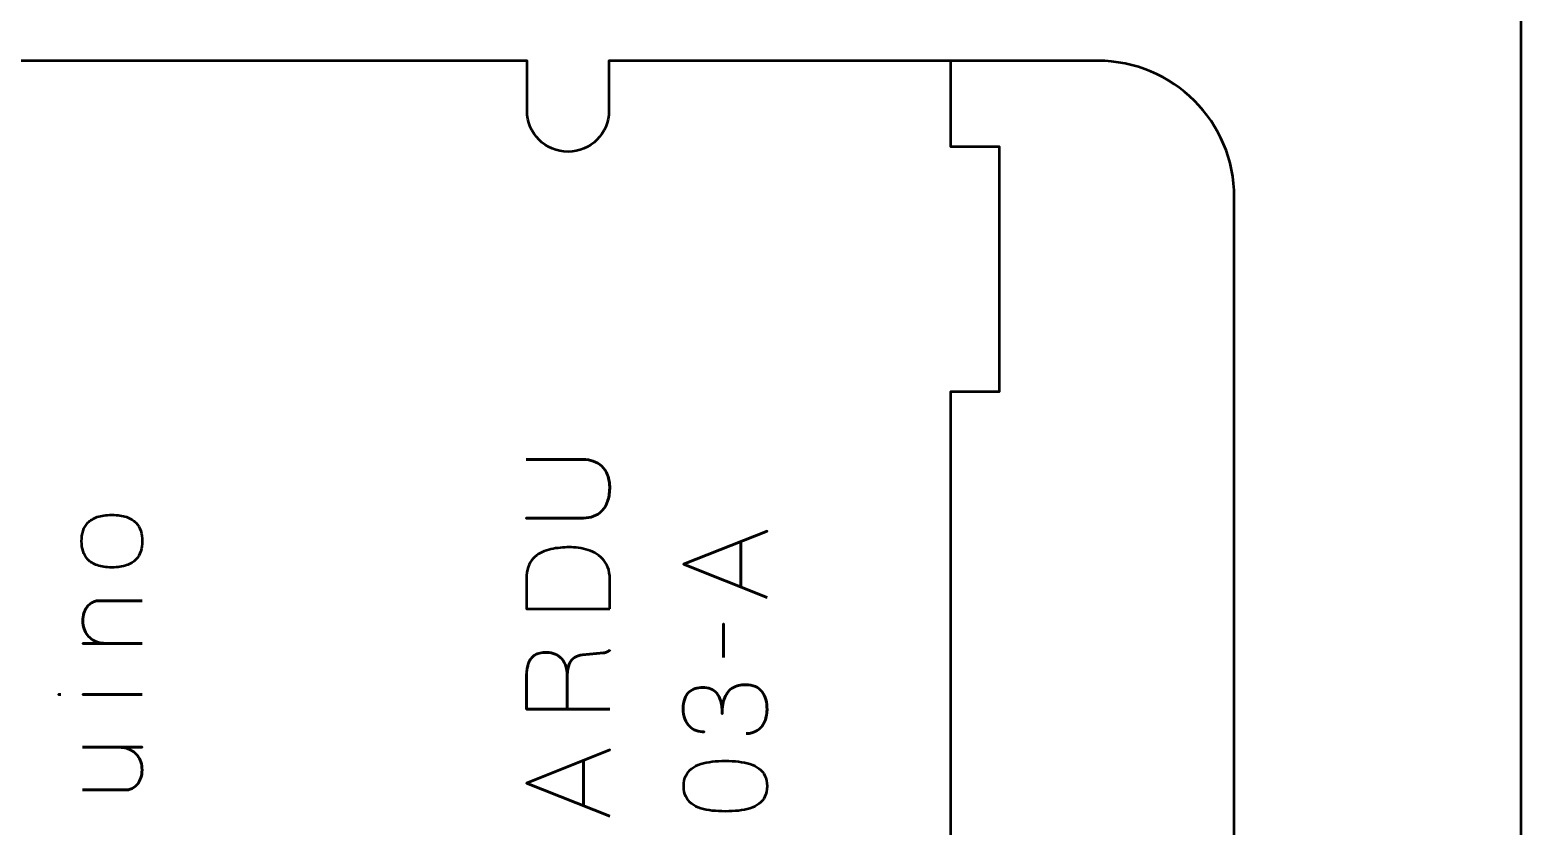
# Model space of a CAD drawing. Header units: centimetres. Extents: x -21 to 0, y -29.7 to 0.
# Drawn here: x -5.46 to 0, y -14.52 to -11.61 of the extents above; entities that cross this region are included whole.
import ezdxf

# ---------------------------------------------------------------- set-up
doc = ezdxf.new("R2010")
doc.units = ezdxf.units.CM
doc.header["$MEASUREMENT"] = 0
doc.layers.add('Layer 1', color=7, linetype='Continuous')

msp = doc.modelspace()

# ---------------------------------------------------------------- linework, layer by layer
at = {"layer": 'Layer 1', "color": 22, "lineweight": 53}
msp.add_open_spline([(-21.00002, -29.19996), (-21.00002, -29.19996), (-21.00002, -0.49992), (-21.00002, -0.49992), (-21.00002, -0.49992), (-21.00002, -0.22295), (-20.77693, 0.00004), (-20.49993, 0.00004), (-20.49993, 0.00004), (-20.49993, 0.00004), (-0.50008, 0.00004), (-0.50008, 0.00004), (-0.50008, 0.00004), (-0.22294, 0.00004), (0.00002, -0.22295), (0.00002, -0.49992), (0.00002, -0.49992), (0.00002, -0.49992), (0.00002, -29.19996), (0.00002, -29.19996), (0.00002, -29.19996), (0.00002, -29.47696), (-0.22294, -29.70005), (-0.50008, -29.70005), (-0.50008, -29.70005), (-0.50008, -29.70005), (-20.49993, -29.70005), (-20.49993, -29.70005), (-20.49993, -29.70005), (-20.77693, -29.70005), (-21.00002, -29.47696), (-21.00002, -29.19996)], degree=3, knots=[0, 0, 0, 0, 0.125, 0.125, 0.125, 0.125, 0.25, 0.25, 0.25, 0.25, 0.375, 0.375, 0.375, 0.375, 0.5, 0.5, 0.5, 0.5, 0.625, 0.625, 0.625, 0.625, 0.75, 0.75, 0.75, 0.75, 0.875, 0.875, 0.875, 0.875, 1, 1, 1, 1], dxfattribs=at)
at = {"layer": 'Layer 1', "color": 114, "lineweight": 53}
msp.add_open_spline([(-1.55005, -17.02101), (-1.55005, -17.02101), (-3.45, -17.02101), (-3.45, -17.02101), (-3.45, -17.02101), (-3.45, -17.02101), (-3.45, -16.78349), (-3.45, -16.78349), (-3.45, -16.78349), (-3.45, -16.70066), (-3.51717, -16.63349), (-3.6, -16.63349), (-3.6, -16.63349), (-3.68283, -16.63349), (-3.75, -16.70066), (-3.75, -16.78349), (-3.75, -16.78349), (-3.75, -16.78349), (-3.75, -17.02101), (-3.75, -17.02101), (-3.75, -17.02101), (-3.75, -17.02101), (-9.84995, -17.02101), (-9.84995, -17.02101), (-9.84995, -17.02101), (-10.12695, -17.02101), (-10.35005, -16.79792), (-10.35005, -16.52092), (-10.35005, -16.52092), (-10.35005, -16.52092), (-10.35005, -12.22106), (-10.35005, -12.22106), (-10.35005, -12.22106), (-10.35005, -11.94392), (-10.12695, -11.72096), (-9.84995, -11.72096), (-9.84995, -11.72096), (-9.84995, -11.72096), (-3.6385, -11.72096), (-3.6385, -11.72096), (-3.6385, -11.72096), (-3.6385, -11.72096), (-3.6385, -11.90399), (-3.6385, -11.90399), (-3.6385, -11.90399), (-3.6385, -11.98682), (-3.57133, -12.05399), (-3.4885, -12.05399), (-3.4885, -12.05399), (-3.40567, -12.05399), (-3.3385, -11.98682), (-3.3385, -11.90399), (-3.3385, -11.90399), (-3.3385, -11.90399), (-3.3385, -11.72096), (-3.3385, -11.72096), (-3.3385, -11.72096), (-3.3385, -11.72096), (-1.55005, -11.72096), (-1.55005, -11.72096), (-1.55005, -11.72096), (-1.27305, -11.72096), (-1.04995, -11.94392), (-1.04995, -12.22106), (-1.04995, -12.22106), (-1.04995, -12.22106), (-1.04995, -16.52092), (-1.04995, -16.52092), (-1.04995, -16.52092), (-1.04995, -16.79792), (-1.27305, -17.02101), (-1.55005, -17.02101)], degree=3, knots=[0, 0, 0, 0, 0.0555556, 0.0555556, 0.0555556, 0.0555556, 0.1111111, 0.1111111, 0.1111111, 0.1111111, 0.1666667, 0.1666667, 0.1666667, 0.1666667, 0.2222222, 0.2222222, 0.2222222, 0.2222222, 0.2777778, 0.2777778, 0.2777778, 0.2777778, 0.3333333, 0.3333333, 0.3333333, 0.3333333, 0.3888889, 0.3888889, 0.3888889, 0.3888889, 0.4444444, 0.4444444, 0.4444444, 0.4444444, 0.5, 0.5, 0.5, 0.5, 0.5555556, 0.5555556, 0.5555556, 0.5555556, 0.6111111, 0.6111111, 0.6111111, 0.6111111, 0.6666667, 0.6666667, 0.6666667, 0.6666667, 0.7222222, 0.7222222, 0.7222222, 0.7222222, 0.7777778, 0.7777778, 0.7777778, 0.7777778, 0.8333333, 0.8333333, 0.8333333, 0.8333333, 0.8888889, 0.8888889, 0.8888889, 0.8888889, 0.9444444, 0.9444444, 0.9444444, 0.9444444, 1, 1, 1, 1], dxfattribs=at)
at = {"layer": 'Layer 1', "color": 30, "lineweight": 53}
for points, knots in [([(-2.0885, -11.72096), (-2.0885, -11.76164), (-2.0885, -11.8617), (-2.0885, -12.03419), (-2.0885, -12.03419), (-2.0885, -12.03419), (-1.9107, -12.03419), (-1.9107, -12.03419), (-1.9107, -12.03419), (-1.9107, -12.03419), (-1.9107, -12.93335), (-1.9107, -12.93335), (-1.9107, -12.93335), (-1.9107, -12.93335), (-2.0885, -12.93335), (-2.0885, -12.93335), (-2.0885, -12.93335), (-2.0885, -13.5259), (-2.0885, -14.25119), (-2.0885, -14.92725), (-2.0885, -14.92725), (-2.0885, -14.92725), (-1.4535, -14.92725), (-1.4535, -14.92725), (-1.4535, -14.92725), (-1.4535, -14.92725), (-1.4535, -16.09311), (-1.4535, -16.09311), (-1.4535, -16.09311), (-1.4535, -16.09311), (-2.0885, -16.09311), (-2.0885, -16.09311), (-2.0885, -16.09311), (-2.0885, -16.59559), (-2.0885, -16.94168), (-2.0885, -17.02101)], [0, 0, 0, 0, 0.1111111, 0.1111111, 0.1111111, 0.1111111, 0.2222222, 0.2222222, 0.2222222, 0.2222222, 0.3333333, 0.3333333, 0.3333333, 0.3333333, 0.4444444, 0.4444444, 0.4444444, 0.4444444, 0.5555556, 0.5555556, 0.5555556, 0.5555556, 0.6666667, 0.6666667, 0.6666667, 0.6666667, 0.7777778, 0.7777778, 0.7777778, 0.7777778, 0.8888889, 0.8888889, 0.8888889, 0.8888889, 1, 1, 1, 1]), ([(-3.64111, -13.1806), (-3.64104, -13.1806), (-3.63872, -13.1806), (-3.6342, -13.1806), (-3.6342, -13.1806), (-3.62975, -13.1806), (-3.62355, -13.1806), (-3.61564, -13.1806), (-3.61564, -13.1806), (-3.60774, -13.1806), (-3.59871, -13.1806), (-3.58848, -13.1806), (-3.58848, -13.1806), (-3.57825, -13.1806), (-3.56738, -13.1806), (-3.55581, -13.1806), (-3.55581, -13.1806), (-3.54424, -13.1806), (-3.5326, -13.1806), (-3.52075, -13.1806), (-3.52075, -13.1806), (-3.50896, -13.1806), (-3.49753, -13.1806), (-3.48646, -13.1806), (-3.48646, -13.1806), (-3.47538, -13.1806), (-3.46522, -13.1806), (-3.45598, -13.1806), (-3.45598, -13.1806), (-3.44666, -13.1806), (-3.43883, -13.1806), (-3.43241, -13.1806), (-3.43241, -13.1806), (-3.41957, -13.1806), (-3.40744, -13.18258), (-3.39587, -13.18667), (-3.39587, -13.18667), (-3.38429, -13.19076), (-3.37399, -13.19704), (-3.36496, -13.20558), (-3.36496, -13.20558), (-3.35593, -13.21412), (-3.3488, -13.22505), (-3.34365, -13.23846), (-3.34365, -13.23846), (-3.3385, -13.25186), (-3.33589, -13.26781), (-3.33589, -13.28643), (-3.33589, -13.28643), (-3.33632, -13.30506), (-3.339, -13.32122), (-3.34394, -13.33484), (-3.34394, -13.33484), (-3.34895, -13.34852), (-3.35579, -13.35981), (-3.36447, -13.36877), (-3.36447, -13.36877), (-3.37315, -13.37773), (-3.38331, -13.38436), (-3.39481, -13.38874), (-3.39481, -13.38874), (-3.40638, -13.39304), (-3.41887, -13.39523), (-3.43241, -13.39523), (-3.43241, -13.39523), (-3.43241, -13.39523), (-3.64111, -13.39523), (-3.64111, -13.39523), (-3.64111, -13.39523), (-3.64111, -13.39523), (-3.43241, -13.39523), (-3.43241, -13.39523), (-3.43241, -13.39523), (-3.41887, -13.39523), (-3.40638, -13.39304), (-3.39481, -13.38874), (-3.39481, -13.38874), (-3.38331, -13.38436), (-3.37315, -13.37773), (-3.36447, -13.36877), (-3.36447, -13.36877), (-3.35579, -13.35981), (-3.34895, -13.34852), (-3.34394, -13.33484), (-3.34394, -13.33484), (-3.339, -13.32122), (-3.33632, -13.30506), (-3.33589, -13.28643), (-3.33589, -13.28643), (-3.33589, -13.26781), (-3.3385, -13.25186), (-3.34365, -13.23846), (-3.34365, -13.23846), (-3.3488, -13.22505), (-3.35593, -13.21412), (-3.36496, -13.20558), (-3.36496, -13.20558), (-3.37399, -13.19704), (-3.38429, -13.19076), (-3.39587, -13.18667), (-3.39587, -13.18667), (-3.40744, -13.18258), (-3.41957, -13.1806), (-3.43241, -13.1806), (-3.43241, -13.1806), (-3.43883, -13.1806), (-3.44666, -13.1806), (-3.45598, -13.1806), (-3.45598, -13.1806), (-3.46522, -13.1806), (-3.47538, -13.1806), (-3.48646, -13.1806), (-3.48646, -13.1806), (-3.49753, -13.1806), (-3.50896, -13.1806), (-3.52075, -13.1806), (-3.52075, -13.1806), (-3.5326, -13.1806), (-3.54424, -13.1806), (-3.55581, -13.1806), (-3.55581, -13.1806), (-3.56738, -13.1806), (-3.57825, -13.1806), (-3.58848, -13.1806), (-3.58848, -13.1806), (-3.59871, -13.1806), (-3.60774, -13.1806), (-3.61564, -13.1806), (-3.61564, -13.1806), (-3.62355, -13.1806), (-3.62975, -13.1806), (-3.6342, -13.1806), (-3.6342, -13.1806), (-3.63872, -13.1806), (-3.64104, -13.1806), (-3.64111, -13.1806)], [0, 0, 0, 0, 0.0294118, 0.0294118, 0.0294118, 0.0294118, 0.0588235, 0.0588235, 0.0588235, 0.0588235, 0.0882353, 0.0882353, 0.0882353, 0.0882353, 0.1176471, 0.1176471, 0.1176471, 0.1176471, 0.1470588, 0.1470588, 0.1470588, 0.1470588, 0.1764706, 0.1764706, 0.1764706, 0.1764706, 0.2058824, 0.2058824, 0.2058824, 0.2058824, 0.2352941, 0.2352941, 0.2352941, 0.2352941, 0.2647059, 0.2647059, 0.2647059, 0.2647059, 0.2941176, 0.2941176, 0.2941176, 0.2941176, 0.3235294, 0.3235294, 0.3235294, 0.3235294, 0.3529412, 0.3529412, 0.3529412, 0.3529412, 0.3823529, 0.3823529, 0.3823529, 0.3823529, 0.4117647, 0.4117647, 0.4117647, 0.4117647, 0.4411765, 0.4411765, 0.4411765, 0.4411765, 0.4705882, 0.4705882, 0.4705882, 0.4705882, 0.5, 0.5, 0.5, 0.5, 0.5294118, 0.5294118, 0.5294118, 0.5294118, 0.5588235, 0.5588235, 0.5588235, 0.5588235, 0.5882353, 0.5882353, 0.5882353, 0.5882353, 0.6176471, 0.6176471, 0.6176471, 0.6176471, 0.6470588, 0.6470588, 0.6470588, 0.6470588, 0.6764706, 0.6764706, 0.6764706, 0.6764706, 0.7058824, 0.7058824, 0.7058824, 0.7058824, 0.7352941, 0.7352941, 0.7352941, 0.7352941, 0.7647059, 0.7647059, 0.7647059, 0.7647059, 0.7941176, 0.7941176, 0.7941176, 0.7941176, 0.8235294, 0.8235294, 0.8235294, 0.8235294, 0.8529412, 0.8529412, 0.8529412, 0.8529412, 0.8823529, 0.8823529, 0.8823529, 0.8823529, 0.9117647, 0.9117647, 0.9117647, 0.9117647, 0.9411765, 0.9411765, 0.9411765, 0.9411765, 0.9705882, 0.9705882, 0.9705882, 0.9705882, 1, 1, 1, 1]), ([(-5.04714, -13.47967), (-5.04707, -13.46634), (-5.04876, -13.45392), (-5.05236, -13.44235), (-5.05236, -13.44235), (-5.05596, -13.43078), (-5.06196, -13.42055), (-5.07035, -13.4118), (-5.07035, -13.4118), (-5.07875, -13.40298), (-5.09011, -13.39614), (-5.1045, -13.39113), (-5.1045, -13.39113), (-5.11882, -13.38619), (-5.13667, -13.38365), (-5.15805, -13.38358), (-5.15805, -13.38358), (-5.17936, -13.38365), (-5.19714, -13.38619), (-5.21139, -13.39113), (-5.21139, -13.39113), (-5.22564, -13.39614), (-5.237, -13.40298), (-5.24533, -13.4118), (-5.24533, -13.4118), (-5.25373, -13.42055), (-5.25972, -13.43078), (-5.26332, -13.44235), (-5.26332, -13.44235), (-5.26692, -13.45392), (-5.26861, -13.46634), (-5.26854, -13.47967), (-5.26854, -13.47967), (-5.26861, -13.49287), (-5.26692, -13.50529), (-5.26332, -13.51686), (-5.26332, -13.51686), (-5.25972, -13.52843), (-5.25373, -13.53859), (-5.24533, -13.54741), (-5.24533, -13.54741), (-5.237, -13.55623), (-5.22564, -13.56314), (-5.21139, -13.56815), (-5.21139, -13.56815), (-5.19714, -13.57316), (-5.17936, -13.5757), (-5.15805, -13.57577), (-5.15805, -13.57577), (-5.13667, -13.5757), (-5.11882, -13.57316), (-5.1045, -13.56815), (-5.1045, -13.56815), (-5.09011, -13.56314), (-5.07875, -13.55623), (-5.07035, -13.54741), (-5.07035, -13.54741), (-5.06196, -13.53859), (-5.05596, -13.52843), (-5.05236, -13.51686), (-5.05236, -13.51686), (-5.04876, -13.50529), (-5.04707, -13.49287), (-5.04714, -13.47967)], [0, 0, 0, 0, 0.0625, 0.0625, 0.0625, 0.0625, 0.125, 0.125, 0.125, 0.125, 0.1875, 0.1875, 0.1875, 0.1875, 0.25, 0.25, 0.25, 0.25, 0.3125, 0.3125, 0.3125, 0.3125, 0.375, 0.375, 0.375, 0.375, 0.4375, 0.4375, 0.4375, 0.4375, 0.5, 0.5, 0.5, 0.5, 0.5625, 0.5625, 0.5625, 0.5625, 0.625, 0.625, 0.625, 0.625, 0.6875, 0.6875, 0.6875, 0.6875, 0.75, 0.75, 0.75, 0.75, 0.8125, 0.8125, 0.8125, 0.8125, 0.875, 0.875, 0.875, 0.875, 0.9375, 0.9375, 0.9375, 0.9375, 1, 1, 1, 1]), ([(-5.04714, -13.47967), (-5.04707, -13.46634), (-5.04876, -13.45392), (-5.05236, -13.44235), (-5.05236, -13.44235), (-5.05596, -13.43078), (-5.06196, -13.42055), (-5.07035, -13.4118), (-5.07035, -13.4118), (-5.07875, -13.40298), (-5.09011, -13.39614), (-5.1045, -13.39113), (-5.1045, -13.39113), (-5.11882, -13.38619), (-5.13667, -13.38365), (-5.15805, -13.38358), (-5.15805, -13.38358), (-5.17936, -13.38365), (-5.19714, -13.38619), (-5.21139, -13.39113), (-5.21139, -13.39113), (-5.22564, -13.39614), (-5.237, -13.40298), (-5.24533, -13.4118), (-5.24533, -13.4118), (-5.25373, -13.42055), (-5.25972, -13.43078), (-5.26332, -13.44235), (-5.26332, -13.44235), (-5.26692, -13.45392), (-5.26861, -13.46634), (-5.26854, -13.47967), (-5.26854, -13.47967), (-5.26861, -13.49287), (-5.26692, -13.50529), (-5.26332, -13.51686), (-5.26332, -13.51686), (-5.25972, -13.52843), (-5.25373, -13.53859), (-5.24533, -13.54741), (-5.24533, -13.54741), (-5.237, -13.55623), (-5.22564, -13.56314), (-5.21139, -13.56815), (-5.21139, -13.56815), (-5.19714, -13.57316), (-5.17936, -13.5757), (-5.15805, -13.57577), (-5.15805, -13.57577), (-5.13667, -13.5757), (-5.11882, -13.57316), (-5.1045, -13.56815), (-5.1045, -13.56815), (-5.09011, -13.56314), (-5.07875, -13.55623), (-5.07035, -13.54741), (-5.07035, -13.54741), (-5.06196, -13.53859), (-5.05596, -13.52843), (-5.05236, -13.51686), (-5.05236, -13.51686), (-5.04876, -13.50529), (-5.04707, -13.49287), (-5.04714, -13.47967)], [0, 0, 0, 0, 0.0625, 0.0625, 0.0625, 0.0625, 0.125, 0.125, 0.125, 0.125, 0.1875, 0.1875, 0.1875, 0.1875, 0.25, 0.25, 0.25, 0.25, 0.3125, 0.3125, 0.3125, 0.3125, 0.375, 0.375, 0.375, 0.375, 0.4375, 0.4375, 0.4375, 0.4375, 0.5, 0.5, 0.5, 0.5, 0.5625, 0.5625, 0.5625, 0.5625, 0.625, 0.625, 0.625, 0.625, 0.6875, 0.6875, 0.6875, 0.6875, 0.75, 0.75, 0.75, 0.75, 0.8125, 0.8125, 0.8125, 0.8125, 0.875, 0.875, 0.875, 0.875, 0.9375, 0.9375, 0.9375, 0.9375, 1, 1, 1, 1]), ([(-2.76016, -13.68542), (-2.76016, -13.68542), (-3.06538, -13.56435), (-3.06538, -13.56435), (-3.06538, -13.56435), (-3.06538, -13.56435), (-2.76016, -13.44285), (-2.76016, -13.44285), (-2.76016, -13.44285), (-2.76016, -13.44285), (-3.06538, -13.56435), (-3.06538, -13.56435), (-3.06538, -13.56435), (-3.06538, -13.56435), (-2.76016, -13.68542), (-2.76016, -13.68542)], [0, 0, 0, 0, 0.25, 0.25, 0.25, 0.25, 0.5, 0.5, 0.5, 0.5, 0.75, 0.75, 0.75, 0.75, 1, 1, 1, 1]), ([(-2.85626, -13.64732), (-2.85626, -13.64732), (-2.85626, -13.48138), (-2.85626, -13.48138), (-2.85626, -13.48138), (-2.85626, -13.48138), (-2.85626, -13.64732), (-2.85626, -13.64732)], [0, 0, 0, 0, 0.5, 0.5, 0.5, 0.5, 1, 1, 1, 1]), ([(-3.33547, -13.72797), (-3.33547, -13.72797), (-3.64069, -13.72797), (-3.64069, -13.72797), (-3.64069, -13.72797), (-3.64069, -13.72797), (-3.64069, -13.6179), (-3.64069, -13.6179), (-3.64069, -13.6179), (-3.64062, -13.60118), (-3.63843, -13.58672), (-3.63413, -13.57451), (-3.63413, -13.57451), (-3.62983, -13.56238), (-3.6239, -13.55208), (-3.61642, -13.54375), (-3.61642, -13.54375), (-3.60887, -13.53536), (-3.60019, -13.52858), (-3.59039, -13.52329), (-3.59039, -13.52329), (-3.58065, -13.518), (-3.57021, -13.51391), (-3.55913, -13.51101), (-3.55913, -13.51101), (-3.54812, -13.50812), (-3.5369, -13.50608), (-3.52555, -13.50481), (-3.52555, -13.50481), (-3.51419, -13.50354), (-3.50318, -13.50269), (-3.49253, -13.50234), (-3.49253, -13.50234), (-3.48187, -13.50184), (-3.47065, -13.50219), (-3.45887, -13.50332), (-3.45887, -13.50332), (-3.44709, -13.50445), (-3.43531, -13.50657), (-3.42359, -13.50974), (-3.42359, -13.50974), (-3.41188, -13.51285), (-3.40073, -13.51729), (-3.39015, -13.52294), (-3.39015, -13.52294), (-3.37964, -13.52865), (-3.37025, -13.53585), (-3.36207, -13.54446), (-3.36207, -13.54446), (-3.35388, -13.55314), (-3.34739, -13.56351), (-3.34267, -13.57564), (-3.34267, -13.57564), (-3.33794, -13.58778), (-3.33554, -13.60189), (-3.33547, -13.6179), (-3.33547, -13.6179), (-3.33547, -13.6179), (-3.33547, -13.72797), (-3.33547, -13.72797)], [0, 0, 0, 0, 0.0666667, 0.0666667, 0.0666667, 0.0666667, 0.1333333, 0.1333333, 0.1333333, 0.1333333, 0.2, 0.2, 0.2, 0.2, 0.2666667, 0.2666667, 0.2666667, 0.2666667, 0.3333333, 0.3333333, 0.3333333, 0.3333333, 0.4, 0.4, 0.4, 0.4, 0.4666667, 0.4666667, 0.4666667, 0.4666667, 0.5333333, 0.5333333, 0.5333333, 0.5333333, 0.6, 0.6, 0.6, 0.6, 0.6666667, 0.6666667, 0.6666667, 0.6666667, 0.7333333, 0.7333333, 0.7333333, 0.7333333, 0.8, 0.8, 0.8, 0.8, 0.8666667, 0.8666667, 0.8666667, 0.8666667, 0.9333333, 0.9333333, 0.9333333, 0.9333333, 1, 1, 1, 1]), ([(-3.33547, -13.72797), (-3.33547, -13.72797), (-3.64069, -13.72797), (-3.64069, -13.72797), (-3.64069, -13.72797), (-3.64069, -13.72797), (-3.64069, -13.6179), (-3.64069, -13.6179), (-3.64069, -13.6179), (-3.64062, -13.60118), (-3.63843, -13.58672), (-3.63413, -13.57451), (-3.63413, -13.57451), (-3.62983, -13.56238), (-3.6239, -13.55208), (-3.61642, -13.54375), (-3.61642, -13.54375), (-3.60887, -13.53536), (-3.60019, -13.52858), (-3.59039, -13.52329), (-3.59039, -13.52329), (-3.58065, -13.518), (-3.57021, -13.51391), (-3.55913, -13.51101), (-3.55913, -13.51101), (-3.54812, -13.50812), (-3.5369, -13.50608), (-3.52555, -13.50481), (-3.52555, -13.50481), (-3.51419, -13.50354), (-3.50318, -13.50269), (-3.49253, -13.50234), (-3.49253, -13.50234), (-3.48187, -13.50184), (-3.47065, -13.50219), (-3.45887, -13.50332), (-3.45887, -13.50332), (-3.44709, -13.50445), (-3.43531, -13.50657), (-3.42359, -13.50974), (-3.42359, -13.50974), (-3.41188, -13.51285), (-3.40073, -13.51729), (-3.39015, -13.52294), (-3.39015, -13.52294), (-3.37964, -13.52865), (-3.37025, -13.53585), (-3.36207, -13.54446), (-3.36207, -13.54446), (-3.35388, -13.55314), (-3.34739, -13.56351), (-3.34267, -13.57564), (-3.34267, -13.57564), (-3.33794, -13.58778), (-3.33554, -13.60189), (-3.33547, -13.6179), (-3.33547, -13.6179), (-3.33547, -13.6179), (-3.33547, -13.72797), (-3.33547, -13.72797)], [0, 0, 0, 0, 0.0666667, 0.0666667, 0.0666667, 0.0666667, 0.1333333, 0.1333333, 0.1333333, 0.1333333, 0.2, 0.2, 0.2, 0.2, 0.2666667, 0.2666667, 0.2666667, 0.2666667, 0.3333333, 0.3333333, 0.3333333, 0.3333333, 0.4, 0.4, 0.4, 0.4, 0.4666667, 0.4666667, 0.4666667, 0.4666667, 0.5333333, 0.5333333, 0.5333333, 0.5333333, 0.6, 0.6, 0.6, 0.6, 0.6666667, 0.6666667, 0.6666667, 0.6666667, 0.7333333, 0.7333333, 0.7333333, 0.7333333, 0.8, 0.8, 0.8, 0.8, 0.8666667, 0.8666667, 0.8666667, 0.8666667, 0.9333333, 0.9333333, 0.9333333, 0.9333333, 1, 1, 1, 1]), ([(-5.04714, -13.69812), (-5.04721, -13.69812), (-5.04926, -13.69812), (-5.05328, -13.69812), (-5.05328, -13.69812), (-5.05723, -13.69812), (-5.06266, -13.69812), (-5.06951, -13.69812), (-5.06951, -13.69812), (-5.07642, -13.69812), (-5.08418, -13.69812), (-5.09293, -13.69812), (-5.09293, -13.69812), (-5.10161, -13.69812), (-5.11071, -13.69812), (-5.12023, -13.69812), (-5.12023, -13.69812), (-5.12983, -13.69812), (-5.13921, -13.69812), (-5.14853, -13.69812), (-5.14853, -13.69812), (-5.15784, -13.69812), (-5.16659, -13.69812), (-5.17463, -13.69812), (-5.17463, -13.69812), (-5.18275, -13.69812), (-5.18966, -13.69812), (-5.19552, -13.69812), (-5.19552, -13.69812), (-5.2013, -13.69812), (-5.20547, -13.69812), (-5.20801, -13.69812), (-5.20801, -13.69812), (-5.21196, -13.69812), (-5.2164, -13.69889), (-5.22127, -13.70058), (-5.22127, -13.70058), (-5.22621, -13.70221), (-5.23115, -13.70482), (-5.23609, -13.70842), (-5.23609, -13.70842), (-5.2411, -13.71201), (-5.24568, -13.7166), (-5.24992, -13.72232), (-5.24992, -13.72232), (-5.25415, -13.7281), (-5.25754, -13.73502), (-5.26015, -13.74306), (-5.26015, -13.74306), (-5.26276, -13.75117), (-5.26417, -13.76063), (-5.26431, -13.77135), (-5.26431, -13.77135), (-5.26431, -13.78222), (-5.26283, -13.79202), (-5.25986, -13.80077), (-5.25986, -13.80077), (-5.25683, -13.80952), (-5.25267, -13.81721), (-5.24738, -13.82384), (-5.24738, -13.82384), (-5.24208, -13.83048), (-5.23602, -13.83598), (-5.2291, -13.84042), (-5.2291, -13.84042), (-5.22226, -13.84494), (-5.21499, -13.84826), (-5.20723, -13.85051), (-5.20723, -13.85051), (-5.19954, -13.85277), (-5.19171, -13.8539), (-5.18388, -13.8539), (-5.18388, -13.8539), (-5.19171, -13.8539), (-5.19954, -13.85277), (-5.20723, -13.85051), (-5.20723, -13.85051), (-5.21499, -13.84826), (-5.22226, -13.84494), (-5.2291, -13.84042), (-5.2291, -13.84042), (-5.23602, -13.83598), (-5.24208, -13.83048), (-5.24738, -13.82384), (-5.24738, -13.82384), (-5.25267, -13.81721), (-5.25683, -13.80952), (-5.25986, -13.80077), (-5.25986, -13.80077), (-5.26283, -13.79202), (-5.26431, -13.78222), (-5.26431, -13.77135), (-5.26431, -13.77135), (-5.26417, -13.76063), (-5.26276, -13.75117), (-5.26015, -13.74306), (-5.26015, -13.74306), (-5.25754, -13.73502), (-5.25415, -13.7281), (-5.24992, -13.72232), (-5.24992, -13.72232), (-5.24568, -13.7166), (-5.2411, -13.71201), (-5.23609, -13.70842), (-5.23609, -13.70842), (-5.23115, -13.70482), (-5.22621, -13.70221), (-5.22127, -13.70058), (-5.22127, -13.70058), (-5.2164, -13.69889), (-5.21196, -13.69812), (-5.20801, -13.69812), (-5.20801, -13.69812), (-5.20547, -13.69812), (-5.2013, -13.69812), (-5.19552, -13.69812), (-5.19552, -13.69812), (-5.18966, -13.69812), (-5.18275, -13.69812), (-5.17463, -13.69812), (-5.17463, -13.69812), (-5.16659, -13.69812), (-5.15784, -13.69812), (-5.14853, -13.69812), (-5.14853, -13.69812), (-5.13921, -13.69812), (-5.12983, -13.69812), (-5.12023, -13.69812), (-5.12023, -13.69812), (-5.11071, -13.69812), (-5.10161, -13.69812), (-5.09293, -13.69812), (-5.09293, -13.69812), (-5.08418, -13.69812), (-5.07642, -13.69812), (-5.06951, -13.69812), (-5.06951, -13.69812), (-5.06266, -13.69812), (-5.05723, -13.69812), (-5.05328, -13.69812), (-5.05328, -13.69812), (-5.04926, -13.69812), (-5.04721, -13.69812), (-5.04714, -13.69812)], [0, 0, 0, 0, 0.0277778, 0.0277778, 0.0277778, 0.0277778, 0.0555556, 0.0555556, 0.0555556, 0.0555556, 0.0833333, 0.0833333, 0.0833333, 0.0833333, 0.1111111, 0.1111111, 0.1111111, 0.1111111, 0.1388889, 0.1388889, 0.1388889, 0.1388889, 0.1666667, 0.1666667, 0.1666667, 0.1666667, 0.1944444, 0.1944444, 0.1944444, 0.1944444, 0.2222222, 0.2222222, 0.2222222, 0.2222222, 0.25, 0.25, 0.25, 0.25, 0.2777778, 0.2777778, 0.2777778, 0.2777778, 0.3055556, 0.3055556, 0.3055556, 0.3055556, 0.3333333, 0.3333333, 0.3333333, 0.3333333, 0.3611111, 0.3611111, 0.3611111, 0.3611111, 0.3888889, 0.3888889, 0.3888889, 0.3888889, 0.4166667, 0.4166667, 0.4166667, 0.4166667, 0.4444444, 0.4444444, 0.4444444, 0.4444444, 0.4722222, 0.4722222, 0.4722222, 0.4722222, 0.5, 0.5, 0.5, 0.5, 0.5277778, 0.5277778, 0.5277778, 0.5277778, 0.5555556, 0.5555556, 0.5555556, 0.5555556, 0.5833333, 0.5833333, 0.5833333, 0.5833333, 0.6111111, 0.6111111, 0.6111111, 0.6111111, 0.6388889, 0.6388889, 0.6388889, 0.6388889, 0.6666667, 0.6666667, 0.6666667, 0.6666667, 0.6944444, 0.6944444, 0.6944444, 0.6944444, 0.7222222, 0.7222222, 0.7222222, 0.7222222, 0.75, 0.75, 0.75, 0.75, 0.7777778, 0.7777778, 0.7777778, 0.7777778, 0.8055556, 0.8055556, 0.8055556, 0.8055556, 0.8333333, 0.8333333, 0.8333333, 0.8333333, 0.8611111, 0.8611111, 0.8611111, 0.8611111, 0.8888889, 0.8888889, 0.8888889, 0.8888889, 0.9166667, 0.9166667, 0.9166667, 0.9166667, 0.9444444, 0.9444444, 0.9444444, 0.9444444, 0.9722222, 0.9722222, 0.9722222, 0.9722222, 1, 1, 1, 1]), ([(-2.91976, -13.90555), (-2.91976, -13.90555), (-2.91976, -13.78236), (-2.91976, -13.78236), (-2.91976, -13.78236), (-2.91976, -13.78236), (-2.91976, -13.90555), (-2.91976, -13.90555)], [0, 0, 0, 0, 0.5, 0.5, 0.5, 0.5, 1, 1, 1, 1]), ([(-5.04714, -13.8539), (-5.04714, -13.8539), (-5.26431, -13.8539), (-5.26431, -13.8539), (-5.26431, -13.8539), (-5.26431, -13.8539), (-5.04714, -13.8539), (-5.04714, -13.8539)], [0, 0, 0, 0, 0.5, 0.5, 0.5, 0.5, 1, 1, 1, 1]), ([(-3.33547, -14.095), (-3.33547, -14.095), (-3.64069, -14.095), (-3.64069, -14.095), (-3.64069, -14.095), (-3.64069, -14.095), (-3.64069, -13.98366), (-3.64069, -13.98366), (-3.64069, -13.98366), (-3.64069, -13.96814), (-3.63963, -13.95488), (-3.63759, -13.94394), (-3.63759, -13.94394), (-3.63554, -13.93294), (-3.63258, -13.92383), (-3.6287, -13.91664), (-3.6287, -13.91664), (-3.62482, -13.90944), (-3.62009, -13.9038), (-3.61452, -13.89963), (-3.61452, -13.89963), (-3.60901, -13.8954), (-3.60273, -13.89244), (-3.59575, -13.89053), (-3.59575, -13.89053), (-3.58876, -13.88863), (-3.58121, -13.8875), (-3.57296, -13.88715), (-3.57296, -13.88715), (-3.56259, -13.88665), (-3.55257, -13.88778), (-3.5429, -13.89046), (-3.5429, -13.89046), (-3.53317, -13.89321), (-3.52449, -13.89794), (-3.51673, -13.90464), (-3.51673, -13.90464), (-3.50896, -13.91142), (-3.50283, -13.92052), (-3.49824, -13.93209), (-3.49824, -13.93209), (-3.49372, -13.94366), (-3.49133, -13.95798), (-3.49126, -13.9752), (-3.49126, -13.9752), (-3.49126, -13.9752), (-3.49126, -14.095), (-3.49126, -14.095), (-3.49126, -14.095), (-3.49126, -14.095), (-3.49126, -13.9752), (-3.49126, -13.9752), (-3.49126, -13.9752), (-3.49133, -13.95834), (-3.49372, -13.94415), (-3.49824, -13.93265), (-3.49824, -13.93265), (-3.50283, -13.92115), (-3.50896, -13.91198), (-3.51673, -13.90514), (-3.51673, -13.90514), (-3.52449, -13.89829), (-3.53317, -13.8935), (-3.5429, -13.89067), (-3.5429, -13.89067), (-3.55257, -13.88785), (-3.56259, -13.88665), (-3.57296, -13.88715), (-3.57296, -13.88715), (-3.58326, -13.88757), (-3.59257, -13.88933), (-3.6009, -13.89244), (-3.6009, -13.89244), (-3.60915, -13.89547), (-3.61628, -13.90055), (-3.62221, -13.90761), (-3.62221, -13.90761), (-3.62813, -13.91466), (-3.63272, -13.9244), (-3.63589, -13.93675), (-3.63589, -13.93675), (-3.63907, -13.94909), (-3.64069, -13.96476), (-3.64069, -13.98366), (-3.64069, -13.98366), (-3.64069, -13.98366), (-3.64069, -14.095), (-3.64069, -14.095), (-3.64069, -14.095), (-3.64069, -14.095), (-3.33547, -14.095), (-3.33547, -14.095)], [0, 0, 0, 0, 0.0434783, 0.0434783, 0.0434783, 0.0434783, 0.0869565, 0.0869565, 0.0869565, 0.0869565, 0.1304348, 0.1304348, 0.1304348, 0.1304348, 0.173913, 0.173913, 0.173913, 0.173913, 0.2173913, 0.2173913, 0.2173913, 0.2173913, 0.2608696, 0.2608696, 0.2608696, 0.2608696, 0.3043478, 0.3043478, 0.3043478, 0.3043478, 0.3478261, 0.3478261, 0.3478261, 0.3478261, 0.3913043, 0.3913043, 0.3913043, 0.3913043, 0.4347826, 0.4347826, 0.4347826, 0.4347826, 0.4782609, 0.4782609, 0.4782609, 0.4782609, 0.5217391, 0.5217391, 0.5217391, 0.5217391, 0.5652174, 0.5652174, 0.5652174, 0.5652174, 0.6086957, 0.6086957, 0.6086957, 0.6086957, 0.6521739, 0.6521739, 0.6521739, 0.6521739, 0.6956522, 0.6956522, 0.6956522, 0.6956522, 0.7391304, 0.7391304, 0.7391304, 0.7391304, 0.7826087, 0.7826087, 0.7826087, 0.7826087, 0.826087, 0.826087, 0.826087, 0.826087, 0.8695652, 0.8695652, 0.8695652, 0.8695652, 0.9130435, 0.9130435, 0.9130435, 0.9130435, 0.9565217, 0.9565217, 0.9565217, 0.9565217, 1, 1, 1, 1]), ([(-3.33547, -13.87783), (-3.33752, -13.88065), (-3.33999, -13.88277), (-3.34288, -13.88432), (-3.34288, -13.88432), (-3.34577, -13.88588), (-3.34866, -13.88693), (-3.35149, -13.88757), (-3.35149, -13.88757), (-3.35424, -13.88813), (-3.35657, -13.88842), (-3.35833, -13.88842), (-3.35833, -13.88842), (-3.35833, -13.88842), (-3.43538, -13.89604), (-3.43538, -13.89604), (-3.43538, -13.89604), (-3.44645, -13.89688), (-3.45619, -13.90013), (-3.46452, -13.9057), (-3.46452, -13.9057), (-3.47291, -13.91135), (-3.4794, -13.91939), (-3.48413, -13.92997), (-3.48413, -13.92997), (-3.48879, -13.94049), (-3.49118, -13.95361), (-3.49126, -13.96927), (-3.49126, -13.96927), (-3.49118, -13.95361), (-3.48879, -13.94049), (-3.48413, -13.92997), (-3.48413, -13.92997), (-3.4794, -13.91939), (-3.47291, -13.91135), (-3.46452, -13.9057), (-3.46452, -13.9057), (-3.45619, -13.90013), (-3.44645, -13.89688), (-3.43538, -13.89604), (-3.43538, -13.89604), (-3.43538, -13.89604), (-3.35833, -13.88842), (-3.35833, -13.88842), (-3.35833, -13.88842), (-3.35657, -13.88842), (-3.35424, -13.88813), (-3.35149, -13.88757), (-3.35149, -13.88757), (-3.34866, -13.88693), (-3.34577, -13.88588), (-3.34288, -13.88432), (-3.34288, -13.88432), (-3.33999, -13.88277), (-3.33752, -13.88065), (-3.33547, -13.87783)], [0, 0, 0, 0, 0.0714286, 0.0714286, 0.0714286, 0.0714286, 0.1428571, 0.1428571, 0.1428571, 0.1428571, 0.2142857, 0.2142857, 0.2142857, 0.2142857, 0.2857143, 0.2857143, 0.2857143, 0.2857143, 0.3571429, 0.3571429, 0.3571429, 0.3571429, 0.4285714, 0.4285714, 0.4285714, 0.4285714, 0.5, 0.5, 0.5, 0.5, 0.5714286, 0.5714286, 0.5714286, 0.5714286, 0.6428571, 0.6428571, 0.6428571, 0.6428571, 0.7142857, 0.7142857, 0.7142857, 0.7142857, 0.7857143, 0.7857143, 0.7857143, 0.7857143, 0.8571429, 0.8571429, 0.8571429, 0.8571429, 0.9285714, 0.9285714, 0.9285714, 0.9285714, 1, 1, 1, 1]), ([(-2.83678, -14.1841), (-2.82154, -14.18403), (-2.80828, -14.1805), (-2.79678, -14.17352), (-2.79678, -14.17352), (-2.78535, -14.16653), (-2.77639, -14.15658), (-2.76997, -14.1436), (-2.76997, -14.1436), (-2.76355, -14.13062), (-2.7603, -14.11503), (-2.76016, -14.09689), (-2.76016, -14.09689), (-2.76016, -14.08328), (-2.76157, -14.07093), (-2.76453, -14.05971), (-2.76453, -14.05971), (-2.7675, -14.04856), (-2.77208, -14.03897), (-2.77836, -14.03085), (-2.77836, -14.03085), (-2.78464, -14.02274), (-2.79276, -14.01653), (-2.80263, -14.01209), (-2.80263, -14.01209), (-2.81258, -14.00771), (-2.82451, -14.00553), (-2.83848, -14.00546), (-2.83848, -14.00546), (-2.8571, -14.00538), (-2.87284, -14.00919), (-2.88561, -14.01674), (-2.88561, -14.01674), (-2.89838, -14.02429), (-2.90797, -14.03601), (-2.91453, -14.05174), (-2.91453, -14.05174), (-2.9211, -14.06747), (-2.92441, -14.08765), (-2.92441, -14.11213), (-2.92441, -14.11213), (-2.92434, -14.09386), (-2.92603, -14.07855), (-2.92949, -14.06606), (-2.92949, -14.06606), (-2.93295, -14.05364), (-2.93782, -14.0437), (-2.94417, -14.03622), (-2.94417, -14.03622), (-2.95045, -14.02874), (-2.95793, -14.02331), (-2.96653, -14.02006), (-2.96653, -14.02006), (-2.97507, -14.01674), (-2.98445, -14.01512), (-2.99468, -14.01519), (-2.99468, -14.01519), (-3.00492, -14.01512), (-3.01437, -14.01653), (-3.02312, -14.01935), (-3.02312, -14.01935), (-3.03187, -14.02211), (-3.03956, -14.02662), (-3.04612, -14.03276), (-3.04612, -14.03276), (-3.05268, -14.0389), (-3.05783, -14.04701), (-3.0615, -14.05696), (-3.0615, -14.05696), (-3.06517, -14.06698), (-3.067, -14.07919), (-3.06707, -14.09351), (-3.06707, -14.09351), (-3.067, -14.10776), (-3.06489, -14.12025), (-3.06079, -14.13083), (-3.06079, -14.13083), (-3.0567, -14.14149), (-3.05113, -14.15023), (-3.044, -14.15729), (-3.044, -14.15729), (-3.03688, -14.16427), (-3.02876, -14.1695), (-3.01959, -14.17295), (-3.01959, -14.17295), (-3.01042, -14.17648), (-3.00068, -14.17817), (-2.99045, -14.17817), (-2.99045, -14.17817), (-3.00068, -14.17817), (-3.01042, -14.17648), (-3.01959, -14.17295), (-3.01959, -14.17295), (-3.02876, -14.1695), (-3.03688, -14.16427), (-3.044, -14.15729), (-3.044, -14.15729), (-3.05113, -14.15023), (-3.0567, -14.14149), (-3.06079, -14.13083), (-3.06079, -14.13083), (-3.06489, -14.12025), (-3.067, -14.10776), (-3.06707, -14.09351), (-3.06707, -14.09351), (-3.067, -14.07919), (-3.06517, -14.06698), (-3.0615, -14.05696), (-3.0615, -14.05696), (-3.05783, -14.04701), (-3.05268, -14.0389), (-3.04612, -14.03276), (-3.04612, -14.03276), (-3.03956, -14.02662), (-3.03187, -14.02211), (-3.02312, -14.01935), (-3.02312, -14.01935), (-3.01437, -14.01653), (-3.00492, -14.01512), (-2.99468, -14.01519), (-2.99468, -14.01519), (-2.98445, -14.01512), (-2.97507, -14.01674), (-2.96653, -14.02006), (-2.96653, -14.02006), (-2.95793, -14.02331), (-2.95045, -14.02874), (-2.94417, -14.03622), (-2.94417, -14.03622), (-2.93782, -14.0437), (-2.93295, -14.05364), (-2.92949, -14.06606), (-2.92949, -14.06606), (-2.92603, -14.07855), (-2.92434, -14.09386), (-2.92441, -14.11213), (-2.92441, -14.11213), (-2.92441, -14.08765), (-2.9211, -14.06747), (-2.91453, -14.05174), (-2.91453, -14.05174), (-2.90797, -14.03601), (-2.89838, -14.02429), (-2.88561, -14.01674), (-2.88561, -14.01674), (-2.87284, -14.00919), (-2.8571, -14.00538), (-2.83848, -14.00546), (-2.83848, -14.00546), (-2.82451, -14.00553), (-2.81258, -14.00771), (-2.80263, -14.01209), (-2.80263, -14.01209), (-2.79276, -14.01653), (-2.78464, -14.02274), (-2.77836, -14.03085), (-2.77836, -14.03085), (-2.77208, -14.03897), (-2.7675, -14.04856), (-2.76453, -14.05971), (-2.76453, -14.05971), (-2.76157, -14.07093), (-2.76016, -14.08328), (-2.76016, -14.09689), (-2.76016, -14.09689), (-2.7603, -14.11503), (-2.76355, -14.13062), (-2.76997, -14.1436), (-2.76997, -14.1436), (-2.77639, -14.15658), (-2.78535, -14.16653), (-2.79678, -14.17352), (-2.79678, -14.17352), (-2.80828, -14.1805), (-2.82154, -14.18403), (-2.83678, -14.1841)], [0, 0, 0, 0, 0.0227273, 0.0227273, 0.0227273, 0.0227273, 0.0454545, 0.0454545, 0.0454545, 0.0454545, 0.0681818, 0.0681818, 0.0681818, 0.0681818, 0.0909091, 0.0909091, 0.0909091, 0.0909091, 0.1136364, 0.1136364, 0.1136364, 0.1136364, 0.1363636, 0.1363636, 0.1363636, 0.1363636, 0.1590909, 0.1590909, 0.1590909, 0.1590909, 0.1818182, 0.1818182, 0.1818182, 0.1818182, 0.2045455, 0.2045455, 0.2045455, 0.2045455, 0.2272727, 0.2272727, 0.2272727, 0.2272727, 0.25, 0.25, 0.25, 0.25, 0.2727273, 0.2727273, 0.2727273, 0.2727273, 0.2954545, 0.2954545, 0.2954545, 0.2954545, 0.3181818, 0.3181818, 0.3181818, 0.3181818, 0.3409091, 0.3409091, 0.3409091, 0.3409091, 0.3636364, 0.3636364, 0.3636364, 0.3636364, 0.3863636, 0.3863636, 0.3863636, 0.3863636, 0.4090909, 0.4090909, 0.4090909, 0.4090909, 0.4318182, 0.4318182, 0.4318182, 0.4318182, 0.4545455, 0.4545455, 0.4545455, 0.4545455, 0.4772727, 0.4772727, 0.4772727, 0.4772727, 0.5, 0.5, 0.5, 0.5, 0.5227273, 0.5227273, 0.5227273, 0.5227273, 0.5454545, 0.5454545, 0.5454545, 0.5454545, 0.5681818, 0.5681818, 0.5681818, 0.5681818, 0.5909091, 0.5909091, 0.5909091, 0.5909091, 0.6136364, 0.6136364, 0.6136364, 0.6136364, 0.6363636, 0.6363636, 0.6363636, 0.6363636, 0.6590909, 0.6590909, 0.6590909, 0.6590909, 0.6818182, 0.6818182, 0.6818182, 0.6818182, 0.7045455, 0.7045455, 0.7045455, 0.7045455, 0.7272727, 0.7272727, 0.7272727, 0.7272727, 0.75, 0.75, 0.75, 0.75, 0.7727273, 0.7727273, 0.7727273, 0.7727273, 0.7954545, 0.7954545, 0.7954545, 0.7954545, 0.8181818, 0.8181818, 0.8181818, 0.8181818, 0.8409091, 0.8409091, 0.8409091, 0.8409091, 0.8636364, 0.8636364, 0.8636364, 0.8636364, 0.8863636, 0.8863636, 0.8863636, 0.8863636, 0.9090909, 0.9090909, 0.9090909, 0.9090909, 0.9318182, 0.9318182, 0.9318182, 0.9318182, 0.9545455, 0.9545455, 0.9545455, 0.9545455, 0.9772727, 0.9772727, 0.9772727, 0.9772727, 1, 1, 1, 1]), ([(-5.34516, -14.04059), (-5.34516, -14.04059), (-5.35278, -14.04059), (-5.35278, -14.04059), (-5.35278, -14.04059), (-5.35278, -14.04059), (-5.34516, -14.04059), (-5.34516, -14.04059)], [0, 0, 0, 0, 0.5, 0.5, 0.5, 0.5, 1, 1, 1, 1]), ([(-5.04756, -14.04059), (-5.04756, -14.04059), (-5.26473, -14.04059), (-5.26473, -14.04059), (-5.26473, -14.04059), (-5.26466, -14.04059), (-5.26212, -14.04059), (-5.25725, -14.04059), (-5.25725, -14.04059), (-5.25238, -14.04059), (-5.24568, -14.04059), (-5.23722, -14.04059), (-5.23722, -14.04059), (-5.22875, -14.04059), (-5.21908, -14.04059), (-5.20822, -14.04059), (-5.20822, -14.04059), (-5.19735, -14.04059), (-5.18592, -14.04059), (-5.17386, -14.04059), (-5.17386, -14.04059), (-5.16186, -14.04059), (-5.1498, -14.04059), (-5.1378, -14.04059), (-5.1378, -14.04059), (-5.12574, -14.04059), (-5.11431, -14.04059), (-5.10351, -14.04059), (-5.10351, -14.04059), (-5.09265, -14.04059), (-5.08305, -14.04059), (-5.07466, -14.04059), (-5.07466, -14.04059), (-5.06619, -14.04059), (-5.05963, -14.04059), (-5.05476, -14.04059), (-5.05476, -14.04059), (-5.04996, -14.04059), (-5.04756, -14.04059), (-5.04756, -14.04059)], [0, 0, 0, 0, 0.1, 0.1, 0.1, 0.1, 0.2, 0.2, 0.2, 0.2, 0.3, 0.3, 0.3, 0.3, 0.4, 0.4, 0.4, 0.4, 0.5, 0.5, 0.5, 0.5, 0.6, 0.6, 0.6, 0.6, 0.7, 0.7, 0.7, 0.7, 0.8, 0.8, 0.8, 0.8, 0.9, 0.9, 0.9, 0.9, 1, 1, 1, 1]), ([(-5.26515, -14.39068), (-5.26508, -14.39068), (-5.26304, -14.39068), (-5.25902, -14.39068), (-5.25902, -14.39068), (-5.255, -14.39068), (-5.24956, -14.39068), (-5.24272, -14.39068), (-5.24272, -14.39068), (-5.2358, -14.39068), (-5.22797, -14.39068), (-5.21922, -14.39068), (-5.21922, -14.39068), (-5.21055, -14.39068), (-5.20137, -14.39068), (-5.19178, -14.39068), (-5.19178, -14.39068), (-5.18225, -14.39068), (-5.1728, -14.39068), (-5.16349, -14.39068), (-5.16349, -14.39068), (-5.1541, -14.39068), (-5.14535, -14.39068), (-5.13731, -14.39068), (-5.13731, -14.39068), (-5.1292, -14.39068), (-5.12221, -14.39068), (-5.11635, -14.39068), (-5.11635, -14.39068), (-5.11057, -14.39068), (-5.10641, -14.39068), (-5.10387, -14.39068), (-5.10387, -14.39068), (-5.09992, -14.39068), (-5.09547, -14.3899), (-5.0906, -14.38821), (-5.0906, -14.38821), (-5.08566, -14.38659), (-5.08072, -14.38398), (-5.07579, -14.38038), (-5.07579, -14.38038), (-5.07078, -14.37678), (-5.06619, -14.3722), (-5.06196, -14.36648), (-5.06196, -14.36648), (-5.05772, -14.36069), (-5.05434, -14.35378), (-5.05173, -14.34574), (-5.05173, -14.34574), (-5.04912, -14.33762), (-5.0477, -14.32817), (-5.04756, -14.31744), (-5.04756, -14.31744), (-5.04756, -14.30658), (-5.04904, -14.29677), (-5.05201, -14.28802), (-5.05201, -14.28802), (-5.05504, -14.2792), (-5.0592, -14.27151), (-5.0645, -14.26481), (-5.0645, -14.26481), (-5.06979, -14.25818), (-5.07586, -14.2526), (-5.08277, -14.24809), (-5.08277, -14.24809), (-5.08961, -14.24357), (-5.09688, -14.24019), (-5.10464, -14.23793), (-5.10464, -14.23793), (-5.11233, -14.2356), (-5.12016, -14.23447), (-5.128, -14.23447), (-5.128, -14.23447), (-5.12016, -14.23447), (-5.11233, -14.2356), (-5.10464, -14.23793), (-5.10464, -14.23793), (-5.09688, -14.24019), (-5.08961, -14.24357), (-5.08277, -14.24809), (-5.08277, -14.24809), (-5.07586, -14.2526), (-5.06979, -14.25818), (-5.0645, -14.26481), (-5.0645, -14.26481), (-5.0592, -14.27151), (-5.05504, -14.2792), (-5.05201, -14.28802), (-5.05201, -14.28802), (-5.04904, -14.29677), (-5.04756, -14.30658), (-5.04756, -14.31744), (-5.04756, -14.31744), (-5.0477, -14.32817), (-5.04912, -14.33762), (-5.05173, -14.34574), (-5.05173, -14.34574), (-5.05434, -14.35378), (-5.05772, -14.36069), (-5.06196, -14.36648), (-5.06196, -14.36648), (-5.06619, -14.3722), (-5.07078, -14.37678), (-5.07579, -14.38038), (-5.07579, -14.38038), (-5.08072, -14.38398), (-5.08566, -14.38659), (-5.0906, -14.38821), (-5.0906, -14.38821), (-5.09547, -14.3899), (-5.09992, -14.39068), (-5.10387, -14.39068), (-5.10387, -14.39068), (-5.10641, -14.39068), (-5.11057, -14.39068), (-5.11635, -14.39068), (-5.11635, -14.39068), (-5.12221, -14.39068), (-5.1292, -14.39068), (-5.13731, -14.39068), (-5.13731, -14.39068), (-5.14535, -14.39068), (-5.1541, -14.39068), (-5.16349, -14.39068), (-5.16349, -14.39068), (-5.1728, -14.39068), (-5.18225, -14.39068), (-5.19178, -14.39068), (-5.19178, -14.39068), (-5.20137, -14.39068), (-5.21055, -14.39068), (-5.21922, -14.39068), (-5.21922, -14.39068), (-5.22797, -14.39068), (-5.2358, -14.39068), (-5.24272, -14.39068), (-5.24272, -14.39068), (-5.24956, -14.39068), (-5.255, -14.39068), (-5.25902, -14.39068), (-5.25902, -14.39068), (-5.26304, -14.39068), (-5.26508, -14.39068), (-5.26515, -14.39068)], [0, 0, 0, 0, 0.0277778, 0.0277778, 0.0277778, 0.0277778, 0.0555556, 0.0555556, 0.0555556, 0.0555556, 0.0833333, 0.0833333, 0.0833333, 0.0833333, 0.1111111, 0.1111111, 0.1111111, 0.1111111, 0.1388889, 0.1388889, 0.1388889, 0.1388889, 0.1666667, 0.1666667, 0.1666667, 0.1666667, 0.1944444, 0.1944444, 0.1944444, 0.1944444, 0.2222222, 0.2222222, 0.2222222, 0.2222222, 0.25, 0.25, 0.25, 0.25, 0.2777778, 0.2777778, 0.2777778, 0.2777778, 0.3055556, 0.3055556, 0.3055556, 0.3055556, 0.3333333, 0.3333333, 0.3333333, 0.3333333, 0.3611111, 0.3611111, 0.3611111, 0.3611111, 0.3888889, 0.3888889, 0.3888889, 0.3888889, 0.4166667, 0.4166667, 0.4166667, 0.4166667, 0.4444444, 0.4444444, 0.4444444, 0.4444444, 0.4722222, 0.4722222, 0.4722222, 0.4722222, 0.5, 0.5, 0.5, 0.5, 0.5277778, 0.5277778, 0.5277778, 0.5277778, 0.5555556, 0.5555556, 0.5555556, 0.5555556, 0.5833333, 0.5833333, 0.5833333, 0.5833333, 0.6111111, 0.6111111, 0.6111111, 0.6111111, 0.6388889, 0.6388889, 0.6388889, 0.6388889, 0.6666667, 0.6666667, 0.6666667, 0.6666667, 0.6944444, 0.6944444, 0.6944444, 0.6944444, 0.7222222, 0.7222222, 0.7222222, 0.7222222, 0.75, 0.75, 0.75, 0.75, 0.7777778, 0.7777778, 0.7777778, 0.7777778, 0.8055556, 0.8055556, 0.8055556, 0.8055556, 0.8333333, 0.8333333, 0.8333333, 0.8333333, 0.8611111, 0.8611111, 0.8611111, 0.8611111, 0.8888889, 0.8888889, 0.8888889, 0.8888889, 0.9166667, 0.9166667, 0.9166667, 0.9166667, 0.9444444, 0.9444444, 0.9444444, 0.9444444, 0.9722222, 0.9722222, 0.9722222, 0.9722222, 1, 1, 1, 1]), ([(-5.26515, -14.23447), (-5.26515, -14.23447), (-5.04756, -14.23447), (-5.04756, -14.23447), (-5.04756, -14.23447), (-5.04756, -14.23447), (-5.26515, -14.23447), (-5.26515, -14.23447)], [0, 0, 0, 0, 0.5, 0.5, 0.5, 0.5, 1, 1, 1, 1]), ([(-3.33547, -14.48658), (-3.33547, -14.48658), (-3.64069, -14.36551), (-3.64069, -14.36551), (-3.64069, -14.36551), (-3.64069, -14.36551), (-3.33547, -14.24401), (-3.33547, -14.24401), (-3.33547, -14.24401), (-3.33547, -14.24401), (-3.64069, -14.36551), (-3.64069, -14.36551), (-3.64069, -14.36551), (-3.64069, -14.36551), (-3.33547, -14.48658), (-3.33547, -14.48658)], [0, 0, 0, 0, 0.25, 0.25, 0.25, 0.25, 0.5, 0.5, 0.5, 0.5, 0.75, 0.75, 0.75, 0.75, 1, 1, 1, 1]), ([(-3.43157, -14.44848), (-3.43157, -14.44848), (-3.43157, -14.28254), (-3.43157, -14.28254), (-3.43157, -14.28254), (-3.43157, -14.28254), (-3.43157, -14.44848), (-3.43157, -14.44848)], [0, 0, 0, 0, 0.5, 0.5, 0.5, 0.5, 1, 1, 1, 1]), ([(-2.76016, -14.37671), (-2.76023, -14.3619), (-2.76284, -14.34913), (-2.76792, -14.33847), (-2.76792, -14.33847), (-2.773, -14.32789), (-2.78027, -14.31907), (-2.78951, -14.31202), (-2.78951, -14.31202), (-2.79882, -14.30503), (-2.80983, -14.29953), (-2.82253, -14.29544), (-2.82253, -14.29544), (-2.83523, -14.29141), (-2.84913, -14.28852), (-2.86437, -14.2869), (-2.86437, -14.2869), (-2.87961, -14.2852), (-2.89563, -14.28436), (-2.91256, -14.28443), (-2.91256, -14.28443), (-2.92942, -14.28436), (-2.94544, -14.2852), (-2.96061, -14.2869), (-2.96061, -14.2869), (-2.97578, -14.28852), (-2.98975, -14.29141), (-3.00245, -14.29544), (-3.00245, -14.29544), (-3.01508, -14.29953), (-3.02608, -14.30503), (-3.03547, -14.31202), (-3.03547, -14.31202), (-3.04478, -14.31907), (-3.05205, -14.32789), (-3.05713, -14.33847), (-3.05713, -14.33847), (-3.06228, -14.34913), (-3.06489, -14.3619), (-3.06496, -14.37671), (-3.06496, -14.37671), (-3.06489, -14.39153), (-3.06228, -14.4043), (-3.05713, -14.41496), (-3.05713, -14.41496), (-3.05205, -14.42554), (-3.04478, -14.43436), (-3.03547, -14.44141), (-3.03547, -14.44141), (-3.02608, -14.4484), (-3.01508, -14.4539), (-3.00245, -14.45799), (-3.00245, -14.45799), (-2.98975, -14.46202), (-2.97578, -14.46491), (-2.96061, -14.46653), (-2.96061, -14.46653), (-2.94544, -14.46822), (-2.92942, -14.46907), (-2.91256, -14.469), (-2.91256, -14.469), (-2.89563, -14.46907), (-2.87961, -14.46822), (-2.86437, -14.46653), (-2.86437, -14.46653), (-2.84913, -14.46491), (-2.83523, -14.46202), (-2.82253, -14.45799), (-2.82253, -14.45799), (-2.80983, -14.4539), (-2.79882, -14.4484), (-2.78951, -14.44141), (-2.78951, -14.44141), (-2.78027, -14.43436), (-2.773, -14.42554), (-2.76792, -14.41496), (-2.76792, -14.41496), (-2.76284, -14.4043), (-2.76023, -14.39153), (-2.76016, -14.37671)], [0, 0, 0, 0, 0.05, 0.05, 0.05, 0.05, 0.1, 0.1, 0.1, 0.1, 0.15, 0.15, 0.15, 0.15, 0.2, 0.2, 0.2, 0.2, 0.25, 0.25, 0.25, 0.25, 0.3, 0.3, 0.3, 0.3, 0.35, 0.35, 0.35, 0.35, 0.4, 0.4, 0.4, 0.4, 0.45, 0.45, 0.45, 0.45, 0.5, 0.5, 0.5, 0.5, 0.55, 0.55, 0.55, 0.55, 0.6, 0.6, 0.6, 0.6, 0.65, 0.65, 0.65, 0.65, 0.7, 0.7, 0.7, 0.7, 0.75, 0.75, 0.75, 0.75, 0.8, 0.8, 0.8, 0.8, 0.85, 0.85, 0.85, 0.85, 0.9, 0.9, 0.9, 0.9, 0.95, 0.95, 0.95, 0.95, 1, 1, 1, 1]), ([(-2.76016, -14.37671), (-2.76023, -14.3619), (-2.76284, -14.34913), (-2.76792, -14.33847), (-2.76792, -14.33847), (-2.773, -14.32789), (-2.78027, -14.31907), (-2.78951, -14.31202), (-2.78951, -14.31202), (-2.79882, -14.30503), (-2.80983, -14.29953), (-2.82253, -14.29544), (-2.82253, -14.29544), (-2.83523, -14.29141), (-2.84913, -14.28852), (-2.86437, -14.2869), (-2.86437, -14.2869), (-2.87961, -14.2852), (-2.89563, -14.28436), (-2.91256, -14.28443), (-2.91256, -14.28443), (-2.92942, -14.28436), (-2.94544, -14.2852), (-2.96061, -14.2869), (-2.96061, -14.2869), (-2.97578, -14.28852), (-2.98975, -14.29141), (-3.00245, -14.29544), (-3.00245, -14.29544), (-3.01508, -14.29953), (-3.02608, -14.30503), (-3.03547, -14.31202), (-3.03547, -14.31202), (-3.04478, -14.31907), (-3.05205, -14.32789), (-3.05713, -14.33847), (-3.05713, -14.33847), (-3.06228, -14.34913), (-3.06489, -14.3619), (-3.06496, -14.37671), (-3.06496, -14.37671), (-3.06489, -14.39153), (-3.06228, -14.4043), (-3.05713, -14.41496), (-3.05713, -14.41496), (-3.05205, -14.42554), (-3.04478, -14.43436), (-3.03547, -14.44141), (-3.03547, -14.44141), (-3.02608, -14.4484), (-3.01508, -14.4539), (-3.00245, -14.45799), (-3.00245, -14.45799), (-2.98975, -14.46202), (-2.97578, -14.46491), (-2.96061, -14.46653), (-2.96061, -14.46653), (-2.94544, -14.46822), (-2.92942, -14.46907), (-2.91256, -14.469), (-2.91256, -14.469), (-2.89563, -14.46907), (-2.87961, -14.46822), (-2.86437, -14.46653), (-2.86437, -14.46653), (-2.84913, -14.46491), (-2.83523, -14.46202), (-2.82253, -14.45799), (-2.82253, -14.45799), (-2.80983, -14.4539), (-2.79882, -14.4484), (-2.78951, -14.44141), (-2.78951, -14.44141), (-2.78027, -14.43436), (-2.773, -14.42554), (-2.76792, -14.41496), (-2.76792, -14.41496), (-2.76284, -14.4043), (-2.76023, -14.39153), (-2.76016, -14.37671)], [0, 0, 0, 0, 0.05, 0.05, 0.05, 0.05, 0.1, 0.1, 0.1, 0.1, 0.15, 0.15, 0.15, 0.15, 0.2, 0.2, 0.2, 0.2, 0.25, 0.25, 0.25, 0.25, 0.3, 0.3, 0.3, 0.3, 0.35, 0.35, 0.35, 0.35, 0.4, 0.4, 0.4, 0.4, 0.45, 0.45, 0.45, 0.45, 0.5, 0.5, 0.5, 0.5, 0.55, 0.55, 0.55, 0.55, 0.6, 0.6, 0.6, 0.6, 0.65, 0.65, 0.65, 0.65, 0.7, 0.7, 0.7, 0.7, 0.75, 0.75, 0.75, 0.75, 0.8, 0.8, 0.8, 0.8, 0.85, 0.85, 0.85, 0.85, 0.9, 0.9, 0.9, 0.9, 0.95, 0.95, 0.95, 0.95, 1, 1, 1, 1])]:
    msp.add_open_spline(points, degree=3, knots=knots, dxfattribs=at)

doc.saveas('drawing.dxf')
